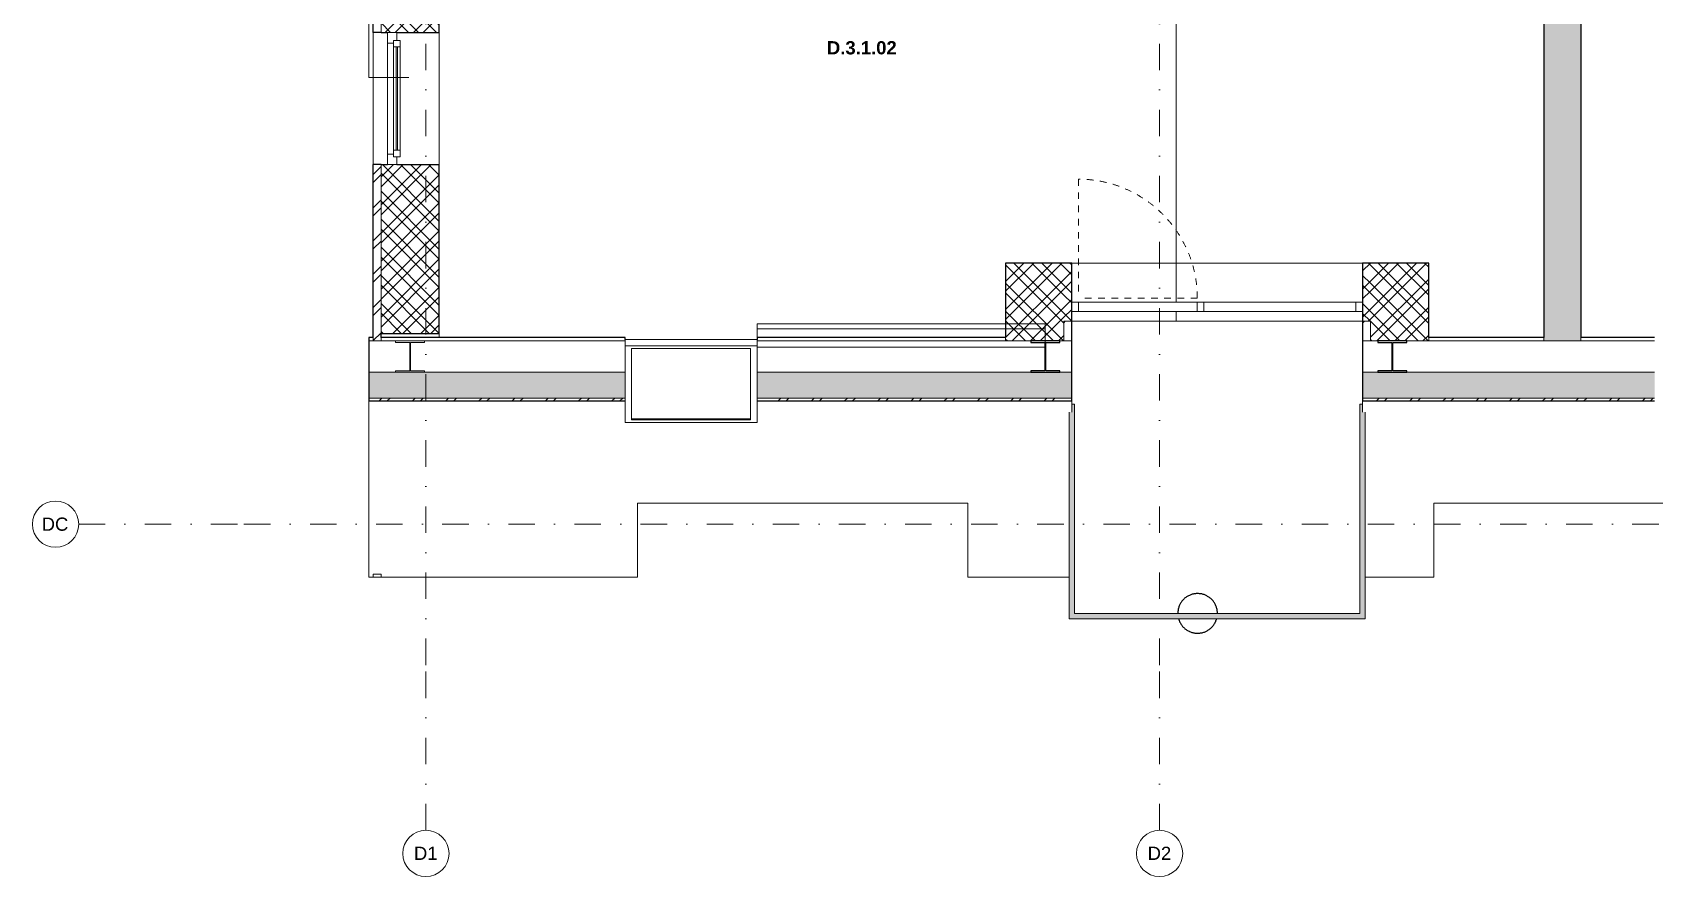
# Model space of a CAD drawing. Header units: millimetres. Extents: x -8379 to 24704, y 54514 to 72403.
# Drawn here: x -8379 to 3892, y 54514 to 60900 of the extents above; entities that cross this region are included whole.
import ezdxf

# ---------------------------------------------------------------- set-up
doc = ezdxf.new("R2010")
doc.units = ezdxf.units.MM
doc.linetypes.add('HA_Dash_2mm-S1mm', pattern=[100, 50, -50])
doc.linetypes.add('HA_DashDot_10mm-S3mm', pattern=[500, 200, -150, 0, -150])
for name, color, linetype, lineweight in [('-UNDERLAY_A-GLAZ-CWMG-OTLN', 252, 'Continuous', 5), ('-UNDERLAY_A-ROOF-____-OTLN', 252, 'Continuous', 9), ('-UNDERLAY_S-BEAM-____-OTLN', 252, 'Continuous', 9), ('A-AREA-____-IDEN', 252, 'Continuous', 9), ('A-DOOR-____-OTLN', 252, 'Continuous', 9), ('A-FLOR-____-OTLN', 252, 'Continuous', 9), ('A-FLOR-HRAL-OTLN', 252, 'Continuous', 9), ('A-GENM-____-OTLN', 252, 'Continuous', 9), ('A-GLAZ-____-MCUT', 252, 'Continuous', 5), ('A-GLAZ-____-OTLN', 252, 'Continuous', 5), ('A-GLAZ-CURT-MCUT', 252, 'Continuous', 5), ('A-GLAZ-CURT-OTLN', 252, 'Continuous', 5), ('A-GLAZ-CWMG-MCUT', 252, 'Continuous', 5), ('A-GLAZ-CWMG-OTLN', 252, 'Continuous', 5), ('A-ROOF-____-MCUT', 252, 'Continuous', 25), ('A-ROOF-____-OTLN', 252, 'Continuous', 9), ('A-ROOF-____-PATT', 252, 'Continuous', 25), ('A-WALL-____-MCUT', 252, 'Continuous', 9), ('A-WALL-____-OTLN', 252, 'Continuous', 9), ('A-WALL-____-PATT', 252, 'Continuous', 25), ('I-WALL-____-MCUT', 252, 'Continuous', 25), ('I-WALL-____-OTLN', 252, 'Continuous', 9), ('S-COLS-____-MCUT', 252, 'Continuous', 25), ('S-GRID-____-IDEN', 252, 'Continuous', 9), ('S-GRID-____-OTLN', 252, 'Continuous', 5)]:
    doc.layers.add(name, color=color, linetype=linetype, lineweight=lineweight)
doc.styles.add('Arial', font='arial.ttf', dxfattribs={"height": 100})
doc.styles.add('Arial_B', font='arialbd.ttf', dxfattribs={"height": 100})
pattern_1 = [(45, (0, 0), (-106.06602, 106.06602), []), (45, (75, 0), (-106.06602, 106.06602), []), (315, (0, 0), (106.06602, 106.06602), []), (315, (75, 0), (106.06602, 106.06602), [])]
pattern_2 = [(45, (0, 0), (-125.7236, 125.7236), []), (45, (0, 190.5), (-125.7236, 125.7236), [])]

# ---------------------------------------------------------------- blocks, each defined once
blk = doc.blocks.new('Obdélníková příčel - 50x70mm EXT-1479458-UDL_3NP-D')
at = {"layer": '-UNDERLAY_A-GLAZ-CWMG-OTLN'}
for p, q in [((-467, 58860), (-467, 58790)), ((433, 58860), (-467, 58860)), ((433, 58790), (-467, 58790)), ((433, 58790), (433, 58860))]:
    blk.add_line(p, q, dxfattribs=at)
blk = doc.blocks.new('HA_SFR_Wood_Rectangle - 100x150 JAKL-1507174-UDL_3NP-D')
at = {"layer": '-UNDERLAY_S-BEAM-____-OTLN'}
for p, q in [((-2896, 58696), (-2896, 58657)), ((-717, 58696), (-2896, 58696)), ((-2896, 58657), (-2896, 58519)), ((-717, 58657), (-2896, 58657)), ((-717, 58657), (-717, 58696)), ((-717, 58519), (-717, 58657)), ((-2896, 58519), (-717, 58519))]:
    blk.add_line(p, q, dxfattribs=at)
blk = doc.blocks.new('HA_WD_SinglePanel - 1000x1500-1388170-UDL_3NP-D')
at = {"layer": 'A-GLAZ-____-MCUT'}
for p, q in [((-500, 170), (-500, 100)), ((-420, 170), (-500, 170)), ((-440, 75), (-440, 125)), ((-440, 125), (-390, 125)), ((-420, 125), (-420, 170)), ((-390, 125), (-390, 75)), ((390, 75), (390, 125)), ((390, 125), (440, 125)), ((500, 170), (420, 170)), ((420, 170), (420, 125)), ((440, 125), (440, 75)), ((500, 100), (500, 170)), ((-500, 100), (-440, 100)), ((-390, 75), (-440, 75)), ((390, 105), (-390, 105)), ((390, 95), (-390, 95)), ((440, 75), (390, 75)), ((440, 100), (500, 100))]:
    blk.add_line(p, q, dxfattribs=at)
at = {"layer": 'A-GLAZ-____-OTLN'}
for p, q in [((440, 125), (-440, 125)), ((-440, 75), (-440, 125)), ((420, 170), (-420, 170)), ((390, 125), (-390, 125)), ((440, 125), (440, 75)), ((-440, 75), (440, 75)), ((390, 75), (-390, 75))]:
    blk.add_line(p, q, dxfattribs=at)
blk = doc.blocks.new('HA_WD_Roof_Generic _1_ - 1000x1500-1423050-UDL_3NP-D')
at = {"layer": 'A-GLAZ-____-OTLN'}
for p, q in [((-3896, 58529), (-3896, 58576)), ((-2896, 58576), (-3896, 58576)), ((-2896, 58529), (-2896, 58576)), ((-3896, 57948), (-3896, 58529)), ((-3896, 58529), (-2896, 58529)), ((-2946, 58510), (-3846, 58510)), ((-3846, 58510), (-3846, 57968)), ((-2946, 57968), (-2946, 58510)), ((-2896, 58529), (-2896, 57948)), ((-3896, 57948), (-2896, 57948)), ((-3846, 57977), (-2946, 57977)), ((-2946, 57968), (-3846, 57968))]:
    blk.add_line(p, q, dxfattribs=at)
blk = doc.blocks.new('Top Rail Type - Top Rail_Internal_-1448865-UDL_3NP-D')
at = {"layer": 'A-FLOR-HRAL-OTLN'}
for points in [[(-537, 56465), (-497, 56505), (-497, 58087), (-517, 58087), (-517, 58028), (-537, 58028), (-537, 56750)], [(1703, 56465), (1703, 58028), (1683, 58028), (1683, 58087), (1663, 58087), (1663, 56505)], [(-537, 56465), (1703, 56465), (1663, 56505), (-497, 56505), (-522, 56480)]]:
    blk.add_hatch(color=256, dxfattribs=at).paths.add_polyline_path(points)
for p, q in [((-517, 58087), (-497, 58087)), ((-497, 58087), (-497, 56505)), ((1663, 58087), (1683, 58087)), ((1663, 56505), (1663, 58087)), ((-537, 56465), (-537, 58028)), ((1703, 58028), (1703, 56465)), ((1703, 56465), (-537, 56465)), ((-497, 56505), (1663, 56505))]:
    blk.add_line(p, q, dxfattribs=at)
blk = doc.blocks.new('Top Rail Type - Top Rail_Internal_-V7-UDL_3NP-D')
at = {"layer": 'A-FLOR-HRAL-OTLN'}
for p, q in [((-497, 58087), (-517, 58087)), ((-497, 58087), (-497, 56505)), ((1663, 58087), (1683, 58087)), ((1663, 56505), (1663, 58087)), ((-537, 58028), (-537, 56465)), ((1703, 56465), (1703, 58028)), ((-537, 56465), (1703, 56465)), ((-497, 56505), (1663, 56505))]:
    blk.add_line(p, q, dxfattribs=at)
blk = doc.blocks.new('Systémový panel - Sklo-1479462-UDL_3NP-D')
at = {"layer": 'A-GLAZ-CURT-MCUT'}
for p, q in [((575, 70), (-575, 70)), ((-575, 70), (-575, 0)), ((-575, 0), (575, 0)), ((575, 0), (575, 70))]:
    blk.add_line(p, q, dxfattribs=at)
blk = doc.blocks.new('Obdélníková příčel - 50x70mm EXT-1479396-UDL_3NP-D')
at = {"layer": 'A-GLAZ-CWMG-MCUT'}
for p, q in [((-50, 0), (0, 0)), ((-50, -70), (-50, 0)), ((0, 0), (0, -70)), ((0, -70), (-50, -70))]:
    blk.add_line(p, q, dxfattribs=at)
blk = doc.blocks.new('Obdélníková příčel - 50x70mm EXT-1479397-UDL_3NP-D')
at = {"layer": 'A-GLAZ-CWMG-MCUT'}
for p, q in [((0, 0), (-50, 0)), ((-50, 0), (-50, -70)), ((0, -70), (0, 0)), ((-50, -70), (0, -70))]:
    blk.add_line(p, q, dxfattribs=at)
blk = doc.blocks.new('ABMV_CW_Single_Swing_Generic - Ex_Glass_SKLOPNE-1529247-UDL_3NP-D')
at = {"layer": 'A-DOOR-____-OTLN', "linetype": 'HA_Dash_2mm-S1mm', "lineweight": 5}
for p in [(-450, -30), (450, -930)]:
    blk.add_line(p, (450, -30), dxfattribs=at)
blk.add_arc((450, -30), 900, 180, 270, dxfattribs=at)
blk = doc.blocks.new('Obdélníková příčel - 50x70mm EXT-1479461-UDL_3NP-D')
at = {"layer": 'A-GLAZ-CWMG-OTLN'}
for p, q in [((-467, 58860), (433, 58860)), ((-467, 58790), (433, 58790))]:
    blk.add_line(p, q, dxfattribs=at)
blk = doc.blocks.new('Obdélníková příčel - 50x70mm EXT-1479394-UDL_3NP-D')
at = {"layer": 'A-GLAZ-CWMG-MCUT'}
for p, q in [((-25, 0), (25, 0)), ((-25, -70), (-25, 0)), ((25, 0), (25, -70)), ((25, -70), (-25, -70))]:
    blk.add_line(p, q, dxfattribs=at)
blk = doc.blocks.new('HA_GM_ProductsPlaceholder - LP30 - Venkovní balkonové zábradlí-1609837-UDL_3NP-D')
at = {"layer": 'A-GENM-____-OTLN', "lineweight": 25, "flags": 128}
for points in [[(150, 0), (150, 6), (150, 12), (149, 18), (148, 24), (147, 30), (146, 36), (144, 41), (142, 47), (140, 53), (138, 58), (136, 64), (133, 69), (130, 75), (127, 80), (124, 85), (120, 90), (117, 94), (113, 99), (109, 103), (105, 108), (100, 112), (96, 116), (91, 119), (86, 123), (81, 126), (76, 129), (71, 132), (65, 135), (60, 138), (54, 140), (49, 142), (43, 144), (37, 145), (31, 147), (25, 148), (20, 149), (14, 149), (8, 150), (2, 150), (-4, 150), (-10, 150), (-16, 149), (-22, 148), (-28, 147), (-34, 146), (-40, 145), (-46, 143), (-51, 141), (-57, 139), (-62, 136), (-68, 134), (-73, 131), (-78, 128), (-83, 125), (-88, 121), (-93, 118), (-98, 114), (-102, 110), (-106, 106), (-111, 101), (-115, 97), (-118, 92), (-122, 87), (-125, 82), (-129, 77), (-132, 72), (-134, 67), (-137, 61), (-139, 56), (-141, 50), (-143, 45), (-145, 39), (-146, 33), (-148, 27), (-148, 21), (-149, 15), (-150, 9), (-150, 3), (-150, 0)], [(-145, -40), (-144, -41), (-142, -47), (-140, -53), (-138, -58), (-136, -64), (-133, -69), (-130, -75), (-127, -80), (-124, -85), (-120, -90), (-117, -94), (-113, -99), (-109, -103), (-105, -108), (-100, -112), (-96, -116), (-91, -119), (-86, -123), (-81, -126), (-76, -129), (-71, -132), (-65, -135), (-60, -138), (-54, -140), (-49, -142), (-43, -144), (-37, -145), (-31, -147), (-25, -148), (-20, -149), (-14, -149), (-8, -150), (-2, -150), (4, -150), (10, -150), (16, -149), (22, -148), (28, -147), (34, -146), (40, -145), (46, -143), (51, -141), (57, -139), (62, -136), (68, -134), (73, -131), (78, -128), (83, -125), (88, -121), (93, -118), (98, -114), (102, -110), (106, -106), (111, -101), (115, -97), (118, -92), (122, -87), (125, -82), (129, -77), (132, -72), (134, -67), (137, -61), (139, -56), (141, -50), (143, -45), (145, -40)]]:
    blk.add_lwpolyline(points, dxfattribs=at)
blk = doc.blocks.new('Grid - Radius 3_5mm-353793-UDL_3NP-D')
at = {"layer": 'S-GRID-____-IDEN'}
blk.add_circle((0, 0), 3.5, dxfattribs=at)

msp = doc.modelspace()

# ---------------------------------------------------------------- hatches: boundary and pattern name
at = {"layer": 'A-ROOF-____-PATT', "lineweight": 5}
h = msp.add_hatch(dxfattribs=at)
h.set_pattern_fill('FP_3', color=256, style=0, pattern_type=2)
h.set_pattern_definition([(0, (0, 0), (58.594, 33.829), [39.062, -78.125]), (120, (0, 0), (-58.593773, 33.829393), [39.063, -78.125]), (60, (0, 0), (0.000227, 67.658393), [0, -78.125, 39.063, 0])])
h.paths.add_polyline_path([(-5485, 58133), (-3896, 58133), (-3896, 58329), (-5833, 58329), (-5833, 58133)])
h.paths.add_polyline_path([(-2896, 58133), (-517, 58133), (-517, 58329), (-2896, 58329)])
h.paths.add_polyline_path([(1683, 58133), (3892, 58133), (3892, 58329), (1683, 58329)])
h.paths.add_polyline_path([(5892, 58133), (7143, 58133), (7143, 58329), (5892, 58329)])
h.paths.add_polyline_path([(9343, 58133), (11276, 58133), (11276, 58329), (9343, 58329)])
h.paths.add_polyline_path([(19246, 58133), (19246, 58329), (16998, 58329), (16998, 58133), (18088, 58133)])
h.paths.add_polyline_path([(13125, 58133), (14798, 58133), (14798, 58329), (12276, 58329), (12276, 58133)])
h.paths.add_polyline_path([(20246, 58133), (22297, 58133), (22297, 58329), (20246, 58329)])
h = msp.add_hatch(dxfattribs=at)
h.set_pattern_fill('FP_2', color=256, style=0, pattern_type=2)
h.set_pattern_definition(pattern_2)
h.paths.add_polyline_path([(-522, 58112), (-517, 58112), (-517, 58133), (-2896, 58133), (-2896, 58112), (-1142, 58112)])
h.paths.add_polyline_path([(-5833, 58112), (-3896, 58112), (-3896, 58133), (-5833, 58133)])
h.paths.add_polyline_path([(1683, 58112), (3892, 58112), (3892, 58133), (1683, 58133)])
h.paths.add_polyline_path([(9343, 58112), (11276, 58112), (11276, 58133), (9343, 58133)])
h.paths.add_polyline_path([(7143, 58112), (7143, 58133), (5892, 58133), (5892, 58112), (6922, 58112)])
h.paths.add_polyline_path([(12276, 58112), (14798, 58112), (14798, 58133), (12276, 58133)])
h.paths.add_polyline_path([(19246, 58112), (19246, 58133), (16998, 58133), (16998, 58112), (18088, 58112)])
h.paths.add_polyline_path([(22297, 58112), (22297, 58133), (20246, 58133), (20246, 58112), (21810, 58112)])
at = {"layer": 'A-WALL-____-PATT', "lineweight": 5}
h = msp.add_hatch(dxfattribs=at)
h.set_pattern_fill('FP_2', color=256, style=0, pattern_type=2)
h.set_pattern_definition(pattern_2)
h.paths.add_polyline_path([(-5802, 58567), (-5742, 58567), (-5742, 59900), (-5802, 59900), (-5802, 58592)])
h.paths.add_polyline_path([(-5742, 60900), (-5742, 63775), (-5802, 63775), (-5802, 60900)])
h.paths.add_polyline_path([(-5742, 64400), (-5742, 65900), (-5802, 65900), (-5802, 64400)])
h.paths.add_polyline_path([(-5802, 66900), (-5742, 66900), (-5742, 69230), (-5802, 69230), (-5802, 67148)])
h = msp.add_hatch(dxfattribs=at)
h.set_pattern_fill('FP_4', color=256, style=0, pattern_type=2)
h.set_pattern_definition(pattern_1)
h.paths.add_polyline_path([(-5485, 58623), (-5302, 58623), (-5302, 59900), (-5742, 59900), (-5742, 58623)])
h.paths.add_polyline_path([(-5647, 60900), (-5302, 60900), (-5302, 63775), (-5742, 63775), (-5742, 60900), (-5692, 60900)])
h.paths.add_polyline_path([(-5302, 64400), (-5302, 65900), (-5742, 65900), (-5742, 64400), (-5485, 64400)])
h.paths.add_polyline_path([(-5742, 66900), (-5302, 66900), (-5302, 68750), (-5742, 68750), (-5742, 66980)])
at = {"layer": 'A-WALL-____-PATT'}
msp.add_hatch(color=256, dxfattribs=at).paths.add_polyline_path([(3053, 58567), (3333, 58567), (3333, 63905), (3053, 63905), (3053, 58592)])
at = {"layer": 'A-WALL-____-PATT', "lineweight": 5}
h = msp.add_hatch(dxfattribs=at)
h.set_pattern_fill('FP_4', color=256, style=0, pattern_type=2)
h.set_pattern_definition(pattern_1)
h.paths.add_polyline_path([(-577, 58567), (-577, 59155), (-1017, 59155), (-1017, 58567)])
h = msp.add_hatch(dxfattribs=at)
h.set_pattern_fill('FP_4', color=256, style=0, pattern_type=2)
h.set_pattern_definition(pattern_1)
h.paths.add_polyline_path([(-517, 58715), (-517, 59155), (-577, 59155), (-577, 58715), (-522, 58715)])
h.paths.add_polyline_path([(1743, 58715), (1743, 59155), (1683, 59155), (1683, 58715)])
h = msp.add_hatch(dxfattribs=at)
h.set_pattern_fill('FP_4', color=256, style=0, pattern_type=2)
h.set_pattern_definition(pattern_1)
h.paths.add_polyline_path([(1743, 58567), (2183, 58567), (2183, 59155), (1743, 59155), (1743, 58592)])
h = msp.add_hatch(dxfattribs=at)
h.set_pattern_fill('FP_2', color=256, style=0, pattern_type=2)
h.set_pattern_definition(pattern_2)
h.paths.add_polyline_path([(-577, 58655), (-517, 58655), (-517, 58715), (-577, 58715)])
h = msp.add_hatch(dxfattribs=at)
h.set_pattern_fill('FP_2', color=256, style=0, pattern_type=2)
h.set_pattern_definition(pattern_2)
h.paths.add_polyline_path([(-517, 58567), (-517, 58655), (-577, 58655), (-577, 58567), (-522, 58567)])
h = msp.add_hatch(dxfattribs=at)
h.set_pattern_fill('FP_2', color=256, style=0, pattern_type=2)
h.set_pattern_definition(pattern_2)
h.paths.add_polyline_path([(1743, 58567), (1743, 58715), (1683, 58715), (1683, 58567)])

# ---------------------------------------------------------------- linework, layer by layer
at = {"layer": '-UNDERLAY_A-ROOF-____-OTLN'}
for p, q in [((-5833, 69230), (-5833, 60560)), ((-5833, 60560), (-5532, 60560))]:
    msp.add_line(p, q, dxfattribs=at)
at = {"layer": 'A-FLOR-____-OTLN'}
for p, q in [((273, 58860), (273, 62135)), ((273, 62135), (273, 58860)), ((1683, 59155), (-517, 59155)), ((273, 58715), (273, 58790)), ((273, 58790), (273, 58715)), ((-517, 58715), (273, 58715)), ((273, 58715), (1683, 58715))]:
    msp.add_line(p, q, dxfattribs=at)
at = {"layer": 'A-ROOF-____-MCUT'}
for p, q in [((-5833, 58592), (-5833, 58112)), ((-5802, 58592), (-5833, 58592)), ((-3896, 58592), (-5742, 58592)), ((-3896, 58576), (-3896, 58592)), ((-1017, 58592), (-2896, 58592)), ((-2896, 58592), (-2896, 58576)), ((-517, 58112), (-517, 58567)), ((1683, 58567), (1683, 58112)), ((3053, 58592), (2183, 58592)), ((3892, 58592), (3333, 58592)), ((-5833, 58112), (-3896, 58112)), ((-2896, 58112), (-517, 58112)), ((1683, 58112), (3892, 58112))]:
    msp.add_line(p, q, dxfattribs=at)
at = {"layer": 'A-ROOF-____-MCUT', "lineweight": 9}
for p, q in [((-5632, 58567), (-5833, 58567)), ((-3896, 58567), (-5412, 58567)), ((-517, 58567), (-2896, 58567)), ((3892, 58567), (1683, 58567)), ((-5632, 58329), (-5833, 58329)), ((-3896, 58329), (-5412, 58329)), ((-517, 58329), (-2896, 58329)), ((3892, 58329), (1683, 58329)), ((-3896, 58133), (-5833, 58133)), ((-517, 58133), (-2896, 58133)), ((3892, 58133), (1683, 58133))]:
    msp.add_line(p, q, dxfattribs=at)
at = {"layer": 'A-ROOF-____-OTLN'}
for p, q in [((-5632, 58555), (-5632, 58567)), ((-5632, 58567), (-5412, 58567)), ((-5525, 58555), (-5632, 58555)), ((-5525, 58341), (-5525, 58555)), ((-5412, 58555), (-5519, 58555)), ((-5519, 58555), (-5519, 58341)), ((-5412, 58567), (-5412, 58555)), ((-5632, 58329), (-5632, 58341)), ((-5632, 58341), (-5525, 58341)), ((-5412, 58329), (-5632, 58329)), ((-5519, 58341), (-5412, 58341)), ((-5412, 58341), (-5412, 58329)), ((-5833, 56780), (-5833, 58112)), ((-3896, 57948), (-3896, 58112)), ((-2896, 58112), (-2896, 57948)), ((-517, 58028), (-517, 58112)), ((1683, 58112), (1683, 58028)), ((-2896, 57948), (-3896, 57948)), ((-3802, 56780), (-3802, 57340)), ((-3802, 57340), (-1302, 57340)), ((-1302, 57340), (-1302, 56780)), ((2223, 56780), (2223, 57340)), ((2223, 57340), (6498, 57340)), ((-5833, 56780), (-5802, 56780)), ((-5742, 56780), (-3802, 56780)), ((-537, 56780), (-1302, 56780)), ((2223, 56780), (1703, 56780))]:
    msp.add_line(p, q, dxfattribs=at)
at = {"layer": 'A-WALL-____-MCUT'}
for p, q in [((-5742, 63775), (-5742, 60900)), ((-5742, 59900), (-5742, 58623)), ((-577, 58715), (-517, 58715)), ((-577, 58715), (-577, 58567)), ((1743, 58715), (1683, 58715)), ((1743, 58715), (1743, 58567)), ((-5802, 58592), (-5802, 58567)), ((-5742, 58567), (-5742, 58592)), ((-1017, 58592), (-1017, 58567)), ((2183, 58567), (2183, 58592)), ((3053, 58567), (3053, 58592)), ((3333, 58567), (3333, 58592))]:
    msp.add_line(p, q, dxfattribs=at)
at = {"layer": 'A-WALL-____-MCUT', "lineweight": 25}
for p, q in [((-5302, 60900), (-5302, 62750)), ((-5742, 60900), (-5692, 60900)), ((-5622, 60900), (-5302, 60900)), ((-5742, 59900), (-5692, 59900)), ((-5622, 59900), (-5302, 59900)), ((-5302, 58623), (-5302, 59900)), ((-1017, 59155), (-1017, 58592)), ((-517, 59155), (-1017, 59155)), ((-517, 58715), (-517, 59155)), ((2183, 59155), (1683, 59155)), ((1683, 59155), (1683, 58715)), ((2183, 58592), (2183, 59155)), ((-5742, 58623), (-5302, 58623)), ((-517, 58567), (-517, 58592)), ((1683, 58592), (1683, 58567))]:
    msp.add_line(p, q, dxfattribs=at)
at = {"layer": 'A-WALL-____-OTLN'}
for p, q in [((-5302, 60900), (-5302, 59900)), ((-5302, 58623), (-5302, 58592))]:
    msp.add_line(p, q, dxfattribs=at)
at = {"layer": 'I-WALL-____-MCUT'}
for p, q in [((-5802, 60900), (-5802, 63775)), ((3053, 62135), (3053, 58592)), ((3333, 61910), (3333, 58592)), ((-5742, 60900), (-5802, 60900)), ((-5802, 58592), (-5802, 59900)), ((-5742, 59900), (-5802, 59900)), ((-517, 58592), (-517, 58715)), ((1683, 58715), (1683, 58592)), ((-5742, 58592), (-5742, 58623))]:
    msp.add_line(p, q, dxfattribs=at)
at = {"layer": 'I-WALL-____-OTLN'}
for p, q in [((-5802, 59900), (-5802, 60900)), ((-5802, 56780), (-5802, 56802)), ((-5742, 56802), (-5802, 56802)), ((-5742, 56780), (-5802, 56780)), ((-5742, 56802), (-5742, 56780))]:
    msp.add_line(p, q, dxfattribs=at)
at = {"layer": 'S-COLS-____-MCUT'}
for p, q in [((-607, 58567), (-827, 58567)), ((-827, 58567), (-827, 58555)), ((-827, 58555), (-720, 58555)), ((-720, 58555), (-720, 58341)), ((-714, 58341), (-714, 58555)), ((-714, 58555), (-607, 58555)), ((-607, 58555), (-607, 58567)), ((2018, 58567), (1798, 58567)), ((1798, 58567), (1798, 58555)), ((1798, 58555), (1905, 58555)), ((1905, 58555), (1905, 58341)), ((1911, 58341), (1911, 58555)), ((1911, 58555), (2018, 58555)), ((2018, 58555), (2018, 58567)), ((-827, 58341), (-827, 58329)), ((-720, 58341), (-827, 58341)), ((-827, 58329), (-607, 58329)), ((-607, 58341), (-714, 58341)), ((-607, 58329), (-607, 58341)), ((1798, 58341), (1798, 58329)), ((1905, 58341), (1798, 58341)), ((1798, 58329), (2018, 58329)), ((2018, 58341), (1911, 58341)), ((2018, 58329), (2018, 58341))]:
    msp.add_line(p, q, dxfattribs=at)
at = {"layer": 'S-GRID-____-OTLN', "linetype": 'HA_DashDot_10mm-S3mm', "lineweight": 9}
for p, q in [((-5402, 56114), (-5402, 70803)), ((148, 56114), (148, 70803)), ((-8029, 57180), (-6779, 57180)), ((-6779, 57180), (23104, 57180)), ((-5402, 54864), (-5402, 56114)), ((148, 54864), (148, 56114))]:
    msp.add_line(p, q, dxfattribs=at)

# ---------------------------------------------------------------- block references
at = {"layer": '-UNDERLAY_A-GLAZ-CWMG-OTLN'}
msp.add_blockref('Obdélníková příčel - 50x70mm EXT-1479458-UDL_3NP-D', (0, 0), dxfattribs=at)
at = {"layer": '-UNDERLAY_S-BEAM-____-OTLN'}
msp.add_blockref('HA_SFR_Wood_Rectangle - 100x150 JAKL-1507174-UDL_3NP-D', (0, 0), dxfattribs=at)
at = {"layer": 'A-DOOR-____-OTLN', "rotation": 180}
msp.add_blockref('ABMV_CW_Single_Swing_Generic - Ex_Glass_SKLOPNE-1529247-UDL_3NP-D', (-17, 58860), dxfattribs=at)
at = {"layer": 'A-FLOR-HRAL-OTLN'}
for name in ['Top Rail Type - Top Rail_Internal_-1448865-UDL_3NP-D', 'Top Rail Type - Top Rail_Internal_-V7-UDL_3NP-D']:
    msp.add_blockref(name, (0, 0), dxfattribs=at)
at = {"layer": 'A-GENM-____-OTLN'}
msp.add_blockref('HA_GM_ProductsPlaceholder - LP30 - Venkovní balkonové zábradlí-1609837-UDL_3NP-D', (435, 56505), dxfattribs=at)
at = {"layer": 'A-GLAZ-____-OTLN', "rotation": 90.00000000000001}
msp.add_blockref('HA_WD_SinglePanel - 1000x1500-1388170-UDL_3NP-D', (-5522, 60400), dxfattribs=at)
at = {"layer": 'A-GLAZ-____-OTLN'}
msp.add_blockref('HA_WD_Roof_Generic _1_ - 1000x1500-1423050-UDL_3NP-D', (0, 0), dxfattribs=at)
at = {"layer": 'A-GLAZ-CURT-OTLN', "rotation": 180}
msp.add_blockref('Systémový panel - Sklo-1479462-UDL_3NP-D', (1058, 58860), dxfattribs=at)
at = {"layer": 'A-GLAZ-CWMG-OTLN', "extrusion": (0, 0, -1)}
for name, p in [('Obdélníková příčel - 50x70mm EXT-1479396-UDL_3NP-D', (517, 58860)), ('Obdélníková příčel - 50x70mm EXT-1479394-UDL_3NP-D', (-458, 58860))]:
    msp.add_blockref(name, p, dxfattribs=at)
at = {"layer": 'A-GLAZ-CWMG-OTLN'}
for name, p in [('Obdélníková příčel - 50x70mm EXT-1479461-UDL_3NP-D', (0, 0)), ('Obdélníková příčel - 50x70mm EXT-1479397-UDL_3NP-D', (1683, 58860))]:
    msp.add_blockref(name, p, dxfattribs=at)
at = {"layer": 'S-GRID-____-IDEN', "xscale": 49.99999999999998, "yscale": 49.99999999999998, "zscale": 49.99999999999998, "rotation": 269.9999999999996}
msp.add_blockref('Grid - Radius 3_5mm-353793-UDL_3NP-D', (-8204, 57180), dxfattribs=at)
at = {"layer": 'S-GRID-____-IDEN', "xscale": 49.99999999999998, "yscale": 49.99999999999998, "zscale": 49.99999999999998}
for p in [(-5402, 54689), (148, 54689)]:
    msp.add_blockref('Grid - Radius 3_5mm-353793-UDL_3NP-D', p, dxfattribs=at)

# ---------------------------------------------------------------- texts
at = {"layer": 'A-AREA-____-IDEN', "lineweight": 5, "insert": (-2369, 60834), "char_height": 100, "width": 653.38, "attachment_point": 1, "style": 'Arial_B'}
msp.add_mtext('D.3.1.02', dxfattribs=at)
at = {"layer": 'S-GRID-____-IDEN', "lineweight": 5, "char_height": 100, "attachment_point": 1, "style": 'Arial'}
for s, insert, width in [('DC', (-8309, 57230), 248.52), ('D1', (-5493, 54740), 220.46), ('D2', (57, 54740), 220.46)]:
    msp.add_mtext(s, dxfattribs=dict(at, insert=insert, width=width))

doc.saveas('drawing.dxf')
